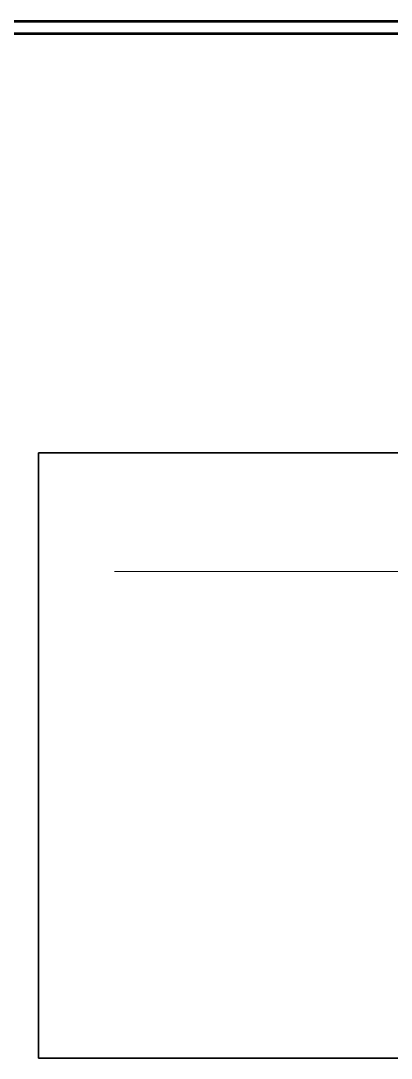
# Model space of a CAD drawing. Extents: x 6336 to 10269, y -393 to 2899.
# Drawn here: x 8614.9 to 8712.3, y 1511 to 1783.5 of the extents above; entities that cross this region are included whole.
import ezdxf

# ---------------------------------------------------------------- set-up
doc = ezdxf.new("R2010")
doc.units = 0
doc.header["$LTSCALE"] = 5
doc.layers.get('0').update_dxf_attribs({"linetype": 'CONTINUOUS', "lineweight": 0})
doc.layers.add('1', color=7, linetype='CONTINUOUS', true_color=0xffffff)

msp = doc.modelspace()

# ---------------------------------------------------------------- linework, layer by layer
at = {"color": 2}
msp.add_line((8639.57, 1638.83), (8966.57, 1638.83), dxfattribs=at)
at = {"layer": '1', "color": 7, "linetype": 'Continuous', "lineweight": 35}
for p, q in [((8431.07, 1783.28), (9175.07, 1783.28)), ((8567.07, 1783.53), (9039.07, 1783.53)), ((8567.07, 1780.28), (9039.07, 1780.28)), ((9036.57, 1780.03), (8569.57, 1780.03)), ((8619.57, 1511.03), (8619.57, 1670.03)), ((8619.57, 1670.03), (8986.57, 1670.03)), ((8986.57, 1511.03), (8619.57, 1511.03))]:
    msp.add_line(p, q, dxfattribs=at)

doc.saveas('drawing.dxf')
